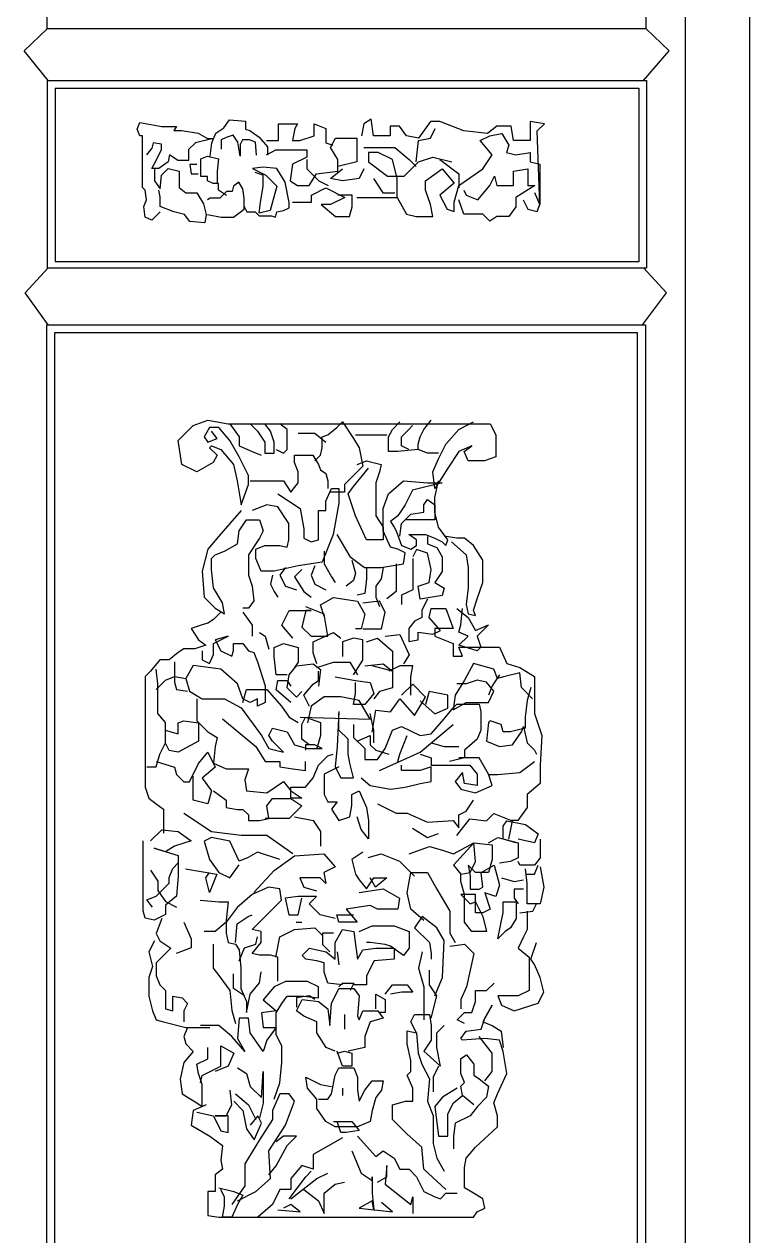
# Model space of a CAD drawing. Extents: x -66030 to 95157, y -13132 to 45879.
# Drawn here: x 44072 to 44532, y 39717 to 40485 of the extents above; entities that cross this region are included whole.
import ezdxf

# ---------------------------------------------------------------- set-up
doc = ezdxf.new("R2010")
doc.units = 0
doc.header["$LTSCALE"] = 100
doc.header["$MEASUREMENT"] = 0
doc.layers.add('3', color=11, linetype='CONTINUOUS')
doc.layers.add('7', color=105, linetype='CONTINUOUS')

msp = doc.modelspace()

# ---------------------------------------------------------------- linework, layer by layer
at = {"layer": '3'}
for p, q in [((44086.97, 40482.4), (44086.97, 41490.36)), ((44466.3, 41487.15), (44466.3, 40482.4)), ((44072.33, 40468.38), (44086.97, 40482.4)), ((44466.3, 40482.4), (44086.97, 40482.4)), ((44481.06, 40468.38), (44466.42, 40482.4)), ((44087.56, 40449.56), (44072.33, 40468.38)), ((44464.84, 40449.56), (44481.06, 40468.38)), ((44086.94, 40449.56), (44466.75, 40449.56)), ((44086.94, 40449.56), (44086.94, 40330.79)), ((44466.75, 40449.56), (44466.75, 40330.79)), ((44072.92, 40314.94), (44087.56, 40330.79)), ((44086.94, 40330.79), (44466.75, 40330.79)), ((44479.48, 40314.94), (44464.84, 40330.79)), ((44087.48, 40294.6), (44072.92, 40314.94)), ((44464.25, 40294.6), (44479.48, 40314.94)), ((44086.58, 40294.6), (44466.09, 40294.6)), ((44086.58, 39669.42), (44086.58, 40294.6)), ((44466.09, 40294.6), (44466.09, 39669.42))]:
    msp.add_line(p, q, dxfattribs=at)
for points in [[(44190.28, 40401.53), (44191.14, 40410.12), (44193.72, 40416.14), (44198.89, 40419.58), (44202.33, 40424.73), (44212.65, 40423.87), (44212.65, 40418.72), (44215.24, 40417.86), (44221.26, 40413.56), (44226.42, 40407.54), (44226.42, 40402.39)], [(44308.69, 40375.45), (44314.72, 40364.92), (44320.74, 40363.42), (44331.28, 40363.42), (44329.77, 40370.94), (44326.76, 40379.96), (44326.76, 40385.98), (44337.3, 40393.5), (44344.83, 40384.48), (44335.8, 40376.96), (44340.32, 40367.93), (44344.83, 40366.43), (44344.83, 40372.44), (44347.85, 40382.97), (44362.9, 40393.5), (44368.93, 40402.53), (44361.4, 40411.55), (44367.42, 40414.56), (44374.95, 40416.07), (44379.47, 40408.54), (44377.96, 40404.03), (44383.99, 40402.53), (44393.02, 40404.03), (44393.02, 40398.01), (44399.04, 40396.51), (44399.04, 40382.97), (44399.04, 40370.94), (44397.54, 40417.57), (44402.06, 40422.08), (44393.02, 40423.59), (44393.02, 40411.55), (44382.48, 40411.55), (44380.97, 40420.58), (44371.94, 40420.58), (44365.92, 40416.07), (44350.86, 40417.57), (44335.8, 40423.59), (44329.77, 40423.59), (44322.25, 40413.06), (44314.72, 40414.56), (44310.2, 40420.58), (44304.18, 40420.58), (44304.18, 40414.56), (44293.63, 40414.56), (44292.13, 40425.09), (44287.61, 40422.08), (44286.1, 40414.56)], [(44158.44, 40366.28), (44153.28, 40361.13), (44148.98, 40362.85), (44148.12, 40369.72), (44149.84, 40374.02), (44148.98, 40380.04), (44147.26, 40381.76), (44147.26, 40414.42), (44145.54, 40414.42), (44143.82, 40418.72), (44145.54, 40423.01), (44155, 40421.3), (44159.3, 40420.44), (44168.77, 40420.44), (44167.05, 40417.86), (44172.21, 40417.86), (44182.54, 40416.14), (44188.56, 40412.7), (44192, 40412.7), (44180.82, 40410.12), (44176.51, 40405.82), (44176.51, 40398.95), (44169.63, 40398.95), (44164.47, 40402.39), (44163.61, 40398.09), (44157.58, 40393.79), (44153.28, 40393.79), (44155.86, 40398.95), (44159.3, 40405.82), (44159.3, 40409.26), (44154.14, 40410.12), (44153.28, 40406.68), (44149.84, 40402.39)], [(44225.87, 40411.55), (44233.4, 40411.55), (44233.4, 40422.08), (44245.45, 40422.08), (44243.94, 40419.07), (44242.43, 40411.55), (44246.95, 40411.55), (44255.99, 40414.56), (44255.99, 40422.08), (44263.52, 40419.07), (44263.52, 40414.56), (44263.52, 40410.05), (44268.03, 40408.54)], [(44320.74, 40398.01), (44322.25, 40411.55), (44329.77, 40413.06), (44332.79, 40419.07)], [(44219.56, 40402.25), (44218.81, 40410.42), (44215.1, 40411.9), (44210.63, 40411.9), (44209.15, 40408.93), (44209.15, 40401.51), (44207.66, 40410.42), (44204.69, 40414.87), (44200.23, 40413.39), (44197.25, 40411.9), (44197.25, 40405.96)], [(44225.87, 40402.53), (44231.89, 40405.54), (44245.45, 40405.54), (44251.47, 40405.54), (44251.47, 40401.02), (44242.43, 40396.51), (44240.93, 40385.98), (44245.45, 40382.97), (44252.98, 40382.97), (44257.49, 40390.49), (44271.05, 40392), (44271.05, 40399.52), (44266.53, 40407.04), (44269.54, 40413.06), (44283.09, 40413.06), (44283.09, 40398.01), (44271.05, 40395.01)], [(44200.61, 40376.6), (44195.45, 40380.04), (44195.45, 40384.34), (44192, 40384.34), (44188.56, 40386.05), (44188.56, 40388.63), (44184.26, 40388.63), (44184.26, 40393.79), (44184.26, 40399.81), (44188.56, 40401.53), (44195.45, 40399.81), (44194.58, 40392.07), (44194.58, 40384.34)], [(44287.61, 40407.04), (44307.19, 40407.04), (44316.22, 40399.52), (44320.74, 40395.01)], [(44308.69, 40375.45), (44308.69, 40387.49), (44305.68, 40399.52), (44296.65, 40404.03), (44290.62, 40404.03), (44290.62, 40398.01), (44302.67, 40388.99), (44313.21, 40388.99), (44322.25, 40398.01), (44331.28, 40401.02), (44343.33, 40398.01)], [(44155, 40393.79), (44155, 40386.05), (44158.44, 40380.9), (44159.3, 40389.49), (44163.61, 40393.79), (44170.49, 40392.07), (44170.49, 40385.19), (44170.49, 40381.76), (44174.79, 40378.32), (44178.24, 40378.32), (44181.68, 40378.32), (44185.98, 40371.44), (44187.7, 40364.57), (44186.84, 40359.41), (44177.37, 40360.27), (44173.93, 40364.57), (44167.05, 40366.28), (44158.44, 40369.72), (44158.44, 40375.74), (44157.58, 40380.04)], [(44181.68, 40396.37), (44177.37, 40396.37), (44178.24, 40390.35), (44182.54, 40390.35)], [(44211.79, 40369.72), (44213.52, 40366.28), (44218.68, 40366.28), (44221.26, 40363.71), (44229, 40363.71), (44231.59, 40362.85), (44232.45, 40366.28), (44236.75, 40367.14), (44240.19, 40368.86), (44240.19, 40372.3), (44237.61, 40385.19), (44232.45, 40393.79), (44223.84, 40394.65), (44216.96, 40393.79), (44225.56, 40389.49), (44232.45, 40382.62), (44228.14, 40367.14), (44221.26, 40365.43), (44222.12, 40372.3), (44223.84, 40382.62), (44223.84, 40389.49), (44218.68, 40391.21)], [(44251.47, 40399.52), (44251.47, 40393.5), (44259, 40385.98), (44265.02, 40382.97)], [(44287.61, 40393.5), (44284.6, 40387.49), (44274.06, 40385.98), (44266.53, 40387.49), (44274.06, 40393.5)], [(44335.8, 40399.52), (44347.85, 40390.49), (44347.85, 40381.47)], [(44350.86, 40379.96), (44352.36, 40376.96), (44359.89, 40373.95), (44367.42, 40382.97), (44370.43, 40388.99), (44371.94, 40382.97), (44382.48, 40382.97), (44382.48, 40392), (44391.52, 40393.5), (44391.52, 40382.97), (44396.03, 40382.97), (44383.99, 40375.45), (44383.99, 40369.43), (44379.47, 40363.42), (44371.94, 40363.42), (44367.42, 40360.41), (44362.9, 40364.92), (44350.86, 40364.92), (44347.85, 40373.95)], [(44293.63, 40387.49), (44299.66, 40378.46), (44307.19, 40378.46)], [(44188.56, 40364.57), (44197.17, 40362.85), (44204.91, 40362.85), (44211.79, 40368), (44211.79, 40374.88), (44210.93, 40380.9), (44208.35, 40385.19), (44204.91, 40382.62), (44204.05, 40379.18), (44200.61, 40379.18), (44198.89, 40377.46), (44196.31, 40374.88), (44190.28, 40374.88), (44188.56, 40374.02)], [(44242.43, 40372.44), (44254.48, 40372.44), (44254.48, 40376.96), (44263.52, 40381.47), (44275.56, 40375.45), (44266.53, 40370.94), (44260.51, 40370.94), (44269.54, 40363.42), (44278.58, 40363.42), (44280.08, 40369.43), (44280.08, 40376.96), (44271.05, 40376.96)], [(44388.5, 40373.95), (44391.52, 40367.93), (44397.54, 40366.43), (44399.04, 40370.94), (44396.03, 40378.46)], [(44283.09, 40375.45), (44308.69, 40375.45)], [(44189.84, 40216.77), (44194.52, 40212.1), (44192.18, 40207.42), (44181.65, 40201.58), (44172.29, 40206.25), (44169.95, 40221.44), (44179.31, 40230.79), (44188.67, 40234.3), (44201.54, 40231.96), (44352.44, 40231.96), (44367.65, 40231.96), (44371.16, 40224.95), (44371.16, 40210.93), (44364.14, 40208.59), (44357.12, 40208.59), (44353.61, 40208.59), (44351.27, 40214.43), (44355.95, 40217.94), (44347.76, 40214.43), (44340.74, 40203.92), (44337.23, 40198.07), (44332.55, 40191.06), (44331.38, 40201.58), (44334.89, 40209.76), (44339.57, 40219.11), (44347.76, 40228.45), (44357.12, 40233.13)], [(44202.71, 40231.96), (44208.55, 40223.78), (44208.55, 40221.44), (44208.55, 40217.94), (44216.74, 40214.43), (44222.59, 40212.1)], [(44215.57, 40231.96), (44220.25, 40227.29), (44224.93, 40220.27), (44224.93, 40216.77), (44224.93, 40213.26), (44229.61, 40213.26), (44230.78, 40213.26), (44230.78, 40220.27), (44228.44, 40227.29), (44224.93, 40231.96)], [(44231.95, 40215.6), (44236.63, 40213.26), (44238.97, 40215.6), (44238.97, 40222.61), (44238.97, 40228.45), (44234.29, 40231.96)], [(44256.52, 40208.59), (44260.03, 40212.1), (44261.2, 40216.77), (44261.2, 40223.78), (44264.71, 40224.95), (44270.55, 40229.62), (44274.06, 40233.13), (44281.08, 40222.61), (44284.59, 40216.77), (44286.93, 40205.08), (44275.23, 40193.4), (44275.23, 40188.72), (44271.72, 40188.72), (44265.87, 40188.72)], [(44322.03, 40215.6), (44309.16, 40214.43), (44303.31, 40214.43), (44303.31, 40217.94), (44303.31, 40223.78), (44305.65, 40228.45), (44310.33, 40233.13)], [(44334.89, 40213.26), (44327.87, 40213.26), (44322.03, 40215.6), (44322.03, 40219.11), (44323.2, 40223.78), (44325.53, 40228.45), (44330.21, 40234.3)], [(44189.84, 40216.77), (44191.01, 40217.94), (44196.86, 40215.6), (44205.05, 40206.25), (44207.38, 40195.74), (44209.72, 40180.55), (44214.4, 40193.4), (44214.4, 40199.24), (44208.55, 40210.93), (44202.71, 40221.44), (44195.69, 40229.62), (44189.84, 40229.62), (44186.33, 40223.78), (44188.67, 40220.27), (44194.52, 40222.61), (44191.01, 40227.29)], [(44245.99, 40226.12), (44256.52, 40226.12), (44263.54, 40220.27)], [(44282.25, 40224.95), (44291.61, 40224.95), (44302.14, 40224.95)], [(44316.18, 40215.6), (44311.5, 40217.94), (44311.5, 40223.78), (44316.18, 40228.45), (44318.52, 40230.79)], [(44215.57, 40195.74), (44226.1, 40195.74), (44236.63, 40195.74), (44241.31, 40188.72), (44245.99, 40194.57), (44245.99, 40201.58), (44243.65, 40207.42), (44243.65, 40212.1), (44247.16, 40212.1), (44255.35, 40212.1), (44258.86, 40206.25), (44260.03, 40202.75), (44263.54, 40200.41), (44264.71, 40195.74), (44264.71, 40191.06)], [(44283.42, 40206.25), (44289.27, 40208.59), (44298.63, 40206.25), (44297.46, 40201.58), (44295.12, 40194.57), (44295.12, 40185.22), (44295.12, 40173.53), (44299.8, 40166.52), (44299.8, 40158.34), (44289.27, 40158.34), (44282.25, 40173.53), (44277.57, 40187.56), (44281.08, 40192.23), (44290.44, 40203.92)], [(44270.55, 40161.85), (44278.74, 40147.83), (44288.1, 40140.82), (44298.63, 40140.82), (44312.67, 40143.15), (44313.84, 40150.16), (44309.16, 40152.5), (44304.48, 40153.67), (44299.8, 40164.19), (44299.8, 40178.21), (44303.31, 40187.56), (44312.67, 40195.74), (44327.87, 40194.57), (44337.23, 40194.57), (44318.52, 40189.89), (44313.84, 40180.55), (44309.16, 40173.53), (44304.48, 40170.03), (44306.82, 40166.52), (44307.99, 40164.19), (44311.5, 40154.84), (44317.35, 40152.5), (44320.86, 40154.84), (44320.86, 40158.34), (44316.18, 40161.85), (44326.7, 40161.85), (44332.55, 40159.51), (44337.23, 40157.17), (44339.57, 40154.84), (44340.74, 40158.34), (44334.89, 40166.52), (44332.55, 40175.87), (44332.55, 40185.22), (44334.89, 40195.74)], [(44233.12, 40187.56), (44247.16, 40178.21), (44249.5, 40165.35), (44249.5, 40159.51), (44254.18, 40157.17), (44258.86, 40158.34), (44258.86, 40164.19), (44258.86, 40171.2), (44258.86, 40177.04), (44263.54, 40177.04), (44263.54, 40182.88), (44267.04, 40191.06), (44271.72, 40191.06), (44271.72, 40181.71), (44268.21, 40161.85), (44261.2, 40144.32), (44245.99, 40141.98), (44230.78, 40138.48), (44222.59, 40138.48), (44219.08, 40146.66), (44219.08, 40152.5), (44224.93, 40154.84), (44234.29, 40154.84), (44238.97, 40153.67), (44240.14, 40158.34), (44240.14, 40168.86), (44233.12, 40179.38), (44226.1, 40180.55), (44216.74, 40177.04)], [(44310.33, 40160.68), (44311.5, 40168.86), (44317.35, 40174.7), (44325.53, 40175.87), (44325.53, 40180.55), (44327.87, 40184.05), (44332.55, 40180.55), (44332.55, 40171.2), (44327.87, 40171.2), (44319.69, 40171.2), (44313.84, 40171.2)], [(44209.75, 40177.02), (44202.73, 40168.84), (44195.71, 40160.66), (44188.69, 40152.48), (44185.18, 40138.46), (44186.35, 40122.1), (44193.37, 40115.09), (44199.22, 40111.58), (44198.05, 40118.59), (44192.2, 40127.94), (44191.03, 40139.62), (44191.03, 40146.63), (44193.37, 40148.97), (44199.22, 40151.31), (44207.41, 40155.98), (44208.58, 40164.16), (44213.26, 40171.17), (44221.45, 40171.17), (44223.79, 40164.16), (44221.45, 40159.49), (44214.43, 40148.97), (44214.43, 40144.3), (44214.43, 40136.12), (44216.77, 40129.11), (44217.94, 40119.76), (44214.43, 40115.09), (44210.92, 40115.09)], [(44327.9, 40160.55), (44327.9, 40155.88), (44333.75, 40153.54), (44337.26, 40147.7), (44337.26, 40138.35), (44332.58, 40131.34), (44338.43, 40127.84), (44337.26, 40123.16), (44323.22, 40120.83), (44322.05, 40129.01), (44329.07, 40131.34), (44330.24, 40139.52), (44327.9, 40150.04), (44320.88, 40152.38), (44318.54, 40147.7)], [(44343.11, 40157.15), (44352.47, 40148.97), (44353.64, 40140.79), (44353.64, 40127.94), (44352.47, 40117.42), (44353.64, 40111.58), (44358.32, 40110.41), (44357.15, 40113.92), (44359.49, 40120.93), (44362.99, 40131.44), (44362.99, 40145.47), (44357.15, 40154.81), (44351.3, 40159.49), (44346.62, 40159.49), (44338.43, 40160.66)], [(44262.39, 40151.31), (44262.39, 40143.13), (44267.07, 40134.95), (44269.41, 40131.44)], [(44237.83, 40140.79), (44234.32, 40136.12), (44237.83, 40129.11), (44244.84, 40126.77)], [(44256.54, 40141.96), (44254.2, 40136.12), (44256.54, 40130.28), (44263.56, 40126.77)], [(44279.94, 40145.47), (44282.28, 40137.29), (44281.11, 40132.61), (44276.43, 40129.11)], [(44289.3, 40140.79), (44289.3, 40133.78), (44288.13, 40124.43), (44283.45, 40123.26)], [(44299.83, 40140.79), (44298.66, 40133.78), (44295.15, 40129.11), (44295.15, 40122.1), (44297.49, 40116.25)], [(44308.01, 40143.13), (44308.01, 40136.12), (44308.01, 40125.6), (44302.16, 40120.93)], [(44318.54, 40146.63), (44318.54, 40134.95), (44318.54, 40126.77), (44311.52, 40123.26), (44311.52, 40117.42)], [(44229.64, 40136.12), (44228.47, 40130.28), (44230.81, 40125.6), (44233.15, 40122.1)], [(44248.35, 40139.62), (44243.67, 40134.95), (44249.52, 40125.6), (44254.2, 40122.1)], [(44262.41, 40110.14), (44260.07, 40117.15), (44268.26, 40121.82), (44283.46, 40119.49), (44288.14, 40111.31), (44285.8, 40101.96), (44282.29, 40101.96)], [(44286.97, 40101.96), (44298.67, 40101.96), (44301.01, 40112.48), (44297.5, 40119.49), (44286.97, 40118.32)], [(44327.9, 40120.83), (44324.39, 40113.81), (44324.39, 40109.14), (44319.71, 40106.8), (44316.2, 40102.13), (44316.2, 40093.95), (44322.05, 40095.12), (44322.05, 40099.79), (44331.41, 40098.62), (44336.09, 40100.96), (44329.07, 40109.14), (44330.24, 40114.98), (44339.6, 40114.98), (44344.28, 40102.13), (44332.58, 40102.13), (44332.58, 40097.46), (44344.28, 40092.78), (44344.28, 40084.6), (44350.13, 40084.6), (44347.79, 40090.44), (44357.15, 40090.44), (44373.52, 40090.44), (44378.2, 40079.93), (44386.39, 40077.59), (44395.75, 40071.75), (44395.75, 40062.4), (44395.75, 40048.38), (44400.43, 40034.36), (44399.26, 40015.66), (44399.26, 40003.97), (44391.07, 39996.96), (44391.07, 39988.78), (44385.22, 39980.6), (44380.54, 39980.6)], [(44196.88, 40112.65), (44192.2, 40107.97), (44188.69, 40105.63), (44185.18, 40104.47), (44178.17, 40102.13), (44182.85, 40095.12), (44187.52, 40091.61), (44180.51, 40089.28), (44173.49, 40089.28), (44169.98, 40086.94), (44164.13, 40082.26), (44158.28, 40082.26), (44152.43, 40075.25), (44148.92, 40071.75), (44148.92, 40001.64), (44151.26, 39994.63), (44155.94, 39991.12), (44160.62, 39987.62), (44160.62, 39975.93), (44160.62, 39972.42)], [(44210.94, 40112.48), (44216.78, 40104.3), (44216.78, 40097.29)], [(44242.52, 40096.12), (44235.5, 40104.3), (44240.18, 40113.64), (44254.22, 40113.64), (44250.71, 40113.64), (44248.37, 40103.13), (44254.22, 40097.29), (44264.75, 40097.29), (44262.41, 40111.31), (44250.71, 40115.98)], [(44346.62, 40114.98), (44353.64, 40109.14), (44358.32, 40100.96), (44366.5, 40104.47), (44359.49, 40097.46), (44361.82, 40090.44), (44359.49, 40088.11), (44347.79, 40091.61), (44353.64, 40097.46), (44347.79, 40099.79), (44348.96, 40104.47), (44350.13, 40114.98)], [(44185.18, 40088.11), (44185.18, 40082.26), (44189.86, 40079.93), (44192.2, 40085.77), (44192.2, 40092.78), (44201.56, 40097.46), (44193.37, 40095.12), (44196.88, 40088.11), (44203.9, 40084.6), (44205.07, 40088.11), (44205.07, 40092.78), (44210.92, 40092.78), (44214.43, 40088.11), (44217.94, 40086.94), (44220.28, 40081.1), (44224.96, 40065.91), (44224.96, 40055.39), (44220.28, 40053.05), (44220.28, 40057.73), (44215.6, 40055.39), (44210.92, 40057.73), (44207.41, 40067.07), (44196.88, 40076.42), (44179.34, 40078.76), (44174.66, 40070.58), (44177, 40062.4), (44185.18, 40057.73), (44199.22, 40057.73), (44209.75, 40051.88), (44222.62, 40034.36), (44227.3, 40026.18), (44236.66, 40023.84), (44229.64, 40030.85), (44227.3, 40034.36), (44229.64, 40039.03), (44239, 40036.69), (44243.67, 40028.51), (44251.86, 40026.18), (44261.22, 40026.18), (44256.54, 40028.51), (44250.69, 40028.51), (44250.69, 40025.01)], [(44221.46, 40099.62), (44224.97, 40097.29), (44227.31, 40089.11)], [(44257.73, 40079.76), (44255.39, 40086.77), (44255.39, 40093.78), (44268.26, 40099.62), (44272.93, 40096.12)], [(44281.12, 40072.75), (44286.97, 40082.1), (44286.97, 40094.95), (44281.12, 40096.12), (44274.1, 40093.78), (44274.1, 40084.43)], [(44289.31, 40093.78), (44296.33, 40096.12), (44305.69, 40087.94), (44305.69, 40075.08), (44292.82, 40078.59)], [(44301.01, 40097.29), (44310.37, 40098.45), (44316.22, 40085.6), (44312.71, 40079.76)], [(44239.01, 40072.75), (44231.99, 40072.75), (44230.82, 40084.43), (44230.82, 40090.27), (44236.67, 40092.61), (44246.03, 40090.27), (44246.03, 40080.93), (44243.69, 40077.42)], [(44167.64, 40081.1), (44167.64, 40068.24), (44168.81, 40063.57), (44175.83, 40062.4)], [(44248.37, 40062.23), (44244.86, 40058.72), (44239.01, 40064.57), (44240.18, 40072.75), (44244.86, 40078.59), (44255.39, 40079.76), (44260.07, 40076.25), (44258.9, 40065.74)], [(44257.73, 40077.42), (44268.26, 40080.93), (44278.78, 40080.93), (44283.46, 40072.75)], [(44288.14, 40078.59), (44299.84, 40079.76), (44305.69, 40075.08), (44305.69, 40064.57), (44297.5, 40062.23), (44293.99, 40057.56)], [(44317.39, 40059.89), (44317.39, 40071.58), (44318.56, 40078.59), (44310.37, 40078.59), (44303.35, 40075.08)], [(44394.58, 40057.73), (44387.56, 40064.74), (44386.39, 40074.08), (44377.03, 40071.75), (44372.35, 40070.58), (44370.01, 40076.42), (44357.15, 40079.93), (44351.3, 40069.41), (44345.45, 40060.06), (44344.28, 40050.71), (44352.47, 40055.39), (44366.5, 40055.39), (44370.01, 40062.4), (44365.33, 40068.24), (44359.49, 40069.41), (44352.47, 40067.07), (44346.62, 40067.07)], [(44150.09, 40014.49), (44155.94, 40014.49), (44158.28, 40022.67), (44161.79, 40029.68), (44161.79, 40042.54), (44157.11, 40048.38), (44157.11, 40061.23), (44157.11, 40067.07), (44155.94, 40076.42)], [(44155.94, 40063.57), (44161.79, 40069.41), (44167.64, 40071.75), (44174.66, 40070.58)], [(44253.05, 40052.88), (44249.54, 40059.89), (44255.39, 40066.9), (44258.9, 40069.24), (44258.9, 40075.08)], [(44269.43, 40071.58), (44282.29, 40069.24), (44291.65, 40068.07), (44293.99, 40061.06), (44288.14, 40054.05), (44281.12, 40054.05), (44282.29, 40061.06), (44282.29, 40068.07)], [(44373.52, 40072.92), (44368.84, 40065.91), (44366.5, 40060.06)], [(44210.92, 40055.39), (44213.26, 40063.57), (44226.13, 40063.57), (44235.49, 40053.05), (44240.17, 40046.04), (44246.01, 40042.54)], [(44241.35, 40055.22), (44231.99, 40063.4), (44233.16, 40069.24), (44239.01, 40069.24), (44241.35, 40065.74)], [(44292.82, 40036.52), (44295.16, 40050.55), (44304.52, 40049.38), (44310.37, 40057.56), (44319.73, 40047.04), (44326.75, 40058.72), (44318.56, 40066.9), (44311.54, 40059.89)], [(44393.41, 40064.74), (44391.07, 40056.56), (44389.9, 40046.04), (44389.9, 40039.03), (44380.54, 40036.69), (44375.86, 40036.69), (44374.69, 40041.37), (44367.67, 40043.7), (44366.5, 40042.54), (44365.33, 40030.85), (44373.52, 40027.34), (44381.71, 40028.51), (44387.56, 40036.69), (44388.73, 40040.2), (44391.07, 40029.68), (44395.75, 40025.01), (44396.92, 40022.67)], [(44181.68, 40057.73), (44181.68, 40043.7), (44188.69, 40036.69), (44194.54, 40033.19), (44193.37, 40027.34), (44192.2, 40016.83), (44200.39, 40013.32), (44209.75, 40013.32), (44214.43, 40013.32), (44212.09, 40006.31), (44213.26, 39999.3), (44226.13, 39998.13), (44236.66, 40005.14), (44241.34, 39999.3), (44248.35, 39994.63), (44241.34, 39994.63), (44241.34, 40001.64), (44250.69, 40001.64), (44255.37, 40007.48), (44258.88, 40015.66), (44264.73, 40021.5), (44268.24, 40022.67)], [(44247.18, 40045.97), (44291.64, 40044.8), (44284.62, 40056.48), (44272.92, 40058.82), (44262.39, 40058.82), (44254.2, 40052.98), (44251.86, 40042.46)], [(44323.24, 40056.39), (44332.59, 40048.21), (44340.78, 40051.71), (44340.78, 40059.89), (44329.08, 40062.23), (44326.75, 40054.05)], [(44271.75, 40049.55), (44270.58, 40027.34), (44269.41, 40014.49), (44272.92, 40007.48), (44281.11, 40007.48), (44278.77, 40016.83), (44277.6, 40022.67), (44277.6, 40032.02), (44271.75, 40037.86), (44271.75, 40048.38)], [(44281.11, 40041.37), (44281.11, 40033.19), (44288.13, 40026.18), (44288.13, 40019.16), (44296.32, 40019.16), (44301, 40026.18), (44305.67, 40037.86), (44311.52, 40040.2), (44323.22, 40034.36), (44330.24, 40035.52), (44338.43, 40044.87), (44344.28, 40051.88), (44346.62, 40054.22), (44360.65, 40054.22), (44361.82, 40049.55), (44361.82, 40037.86), (44359.49, 40032.02), (44351.3, 40025.01), (44351.3, 40020.33), (44341.94, 40018)], [(44293.98, 40029.68), (44293.98, 40037.86), (44291.64, 40048.38)], [(44161.79, 40037.79), (44165.3, 40036.62), (44169.98, 40035.45), (44169.98, 40042.46), (44173.49, 40043.63), (44182.84, 40042.46), (44182.84, 40030.78), (44169.98, 40023.77), (44164.13, 40024.93), (44161.79, 40029.61)], [(44198.05, 40044.87), (44219.11, 40027.34), (44224.96, 40018), (44234.32, 40018), (44234.32, 40014.49), (44242.5, 40013.32), (44250.69, 40012.15), (44250.69, 40018)], [(44253.03, 40028.51), (44248.35, 40032.02), (44248.35, 40041.37), (44250.69, 40046.04), (44260.05, 40042.54), (44260.05, 40034.36), (44257.71, 40026.18)], [(44297.49, 40012.15), (44323.22, 40023.84), (44344.28, 40041.37)], [(44283.45, 40030.85), (44291.64, 40034.36), (44291.64, 40028.51), (44295.15, 40025.01), (44303.33, 40022.67)], [(44309.18, 40018), (44310.35, 40022.67), (44315.03, 40034.36)], [(44330.24, 40029.68), (44338.43, 40027.34), (44347.79, 40027.34)], [(44155.94, 40017.92), (44167.64, 40014.42), (44168.81, 40009.74), (44173.49, 40005.07), (44176.99, 40005.07), (44182.84, 40016.75), (44188.69, 40023.77), (44193.37, 40014.42), (44185.18, 40007.41), (44191.03, 39999.23), (44188.69, 39991.05), (44179.33, 39993.38), (44179.33, 40001.56), (44179.33, 40008.58)], [(44323.22, 40022.67), (44330.24, 40020.33), (44330.24, 40015.66), (44339.6, 40015.66), (44354.81, 40015.66), (44359.49, 40009.82), (44359.49, 40002.81), (44351.3, 40003.97), (44350.13, 40010.99), (44345.45, 40005.14), (44348.96, 40000.47), (44358.32, 39998.13), (44368.84, 40002.81), (44366.5, 40009.82), (44360.65, 40020.33), (44352.47, 40020.33), (44347.79, 40020.33)], [(44366.5, 40009.74), (44372.35, 40009.74), (44386.39, 40010.91), (44395.75, 40017.92)], [(44271.75, 40014.49), (44262.39, 40009.82), (44262.39, 40003.97), (44262.39, 39996.96), (44264.73, 39992.29), (44270.58, 39992.29), (44267.07, 39987.62), (44269.41, 39984.11), (44271.75, 39980.6), (44278.77, 39982.94), (44279.94, 39989.95), (44279.94, 39996.96), (44284.62, 39999.3), (44289.3, 39988.78), (44290.47, 39980.6), (44290.47, 39973.59), (44290.47, 39968.92), (44285.79, 39974.76), (44283.45, 39982.94)], [(44285.79, 40007.48), (44291.64, 40002.81), (44304.5, 40000.47), (44313.86, 40001.64), (44323.22, 40003.97), (44330.24, 40005.14), (44330.24, 40014.49), (44323.22, 40012.15), (44311.52, 40012.15), (44311.52, 40015.66)], [(44192.2, 39999.23), (44200.39, 39993.38), (44200.39, 39988.71), (44207.41, 39987.54), (44210.92, 39987.54), (44214.43, 39984.04), (44214.43, 39980.53), (44221.45, 39980.53), (44227.3, 39981.7), (44226.13, 39989.88), (44229.64, 39994.55), (44241.33, 39994.55), (44248.35, 39989.88), (44240.16, 39981.7), (44224.96, 39981.7)], [(44296.31, 39991.05), (44308.01, 39985.21), (44315.03, 39985.21), (44327.9, 39979.36), (44344.28, 39980.53), (44347.79, 39975.86), (44347.79, 39984.04), (44352.46, 39986.37), (44357.14, 39993.38)], [(44173.49, 39985.21), (44191.03, 39973.52), (44209.75, 39971.18), (44226.13, 39971.18), (44242.5, 39959.5)], [(44243.67, 39982.87), (44255.37, 39980.53), (44260.05, 39973.52), (44260.05, 39964.17)], [(44346.54, 39971.01), (44354.73, 39981.53), (44365.26, 39980.36), (44369.94, 39985.04), (44381.64, 39980.36), (44379.3, 39968.68)], [(44384.12, 39966.31), (44375.93, 39968.65), (44375.93, 39976.83), (44378.27, 39980.33), (44389.97, 39978), (44398.16, 39972.15), (44395.82, 39966.31), (44385.29, 39968.65)], [(44152.43, 39967.68), (44159.45, 39974.69), (44169.98, 39973.52), (44178.16, 39967.68), (44167.64, 39964.17), (44161.79, 39960.67), (44154.77, 39963), (44169.98, 39958.33), (44169.98, 39945.48), (44168.81, 39932.62), (44161.79, 39926.78), (44161.79, 39920.94), (44154.77, 39917.43), (44148.92, 39918.6), (44147.75, 39923.27), (44147.75, 39967.68)], [(44318.47, 39975.69), (44327.83, 39969.84), (44334.85, 39972.18)], [(44234.24, 39955.82), (44220.21, 39960.5), (44214.36, 39956.99), (44208.51, 39954.65), (44202.66, 39967.51), (44190.96, 39969.84), (44186.28, 39967.51), (44189.79, 39955.82), (44195.64, 39947.64), (44202.66, 39944.14), (44208.51, 39952.32)], [(44316.27, 39959.3), (44329.14, 39963.97), (44337.33, 39961.64), (44344.35, 39959.3), (44357.22, 39966.31), (44344.35, 39952.29), (44349.03, 39946.45), (44354.88, 39947.61), (44358.39, 39954.63), (44357.22, 39966.31), (44368.91, 39965.14), (44368.91, 39955.79), (44366.57, 39947.61), (44358.39, 39947.61), (44353.71, 39952.29), (44354.88, 39945.28), (44354.88, 39937.1), (44360.73, 39937.1), (44363.06, 39938.27), (44361.89, 39947.61), (44370.08, 39952.29), (44373.59, 39939.43), (44371.25, 39932.42), (44364.23, 39934.76), (44367.74, 39924.24), (44363.06, 39921.91), (44358.39, 39921.91), (44358.39, 39928.92), (44358.39, 39933.59), (44356.05, 39933.59), (44349.03, 39933.59), (44354.88, 39927.75), (44358.39, 39928.92), (44363.06, 39919.57), (44365.4, 39910.22), (44356.05, 39910.22), (44351.37, 39916.06), (44351.37, 39924.24), (44351.37, 39928.92), (44351.37, 39933.59), (44349.03, 39941.77), (44349.03, 39946.45)], [(44366.57, 39966.31), (44372.42, 39969.82), (44385.29, 39966.31), (44385.29, 39956.96), (44380.61, 39954.63), (44373.59, 39953.46)], [(44399.33, 39968.65), (44399.33, 39956.96), (44395.82, 39952.29), (44386.46, 39952.29), (44385.29, 39954.63)], [(44217.87, 39934.79), (44230.73, 39948.81), (44243.6, 39958.16), (44262.32, 39959.33), (44269.34, 39951.15), (44262.32, 39947.64), (44263.49, 39940.63), (44259.98, 39944.14), (44247.11, 39944.14), (44249.45, 39938.3), (44257.64, 39935.96)], [(44286.88, 39960.5), (44279.87, 39955.82), (44282.2, 39946.47), (44284.54, 39942.97), (44289.22, 39937.13), (44293.9, 39944.14), (44302.09, 39944.14), (44295.07, 39938.3), (44291.56, 39944.14)], [(44290.39, 39956.99), (44298.58, 39959.33), (44310.28, 39954.65), (44319.64, 39945.31)], [(44153.6, 39925.61), (44150.09, 39930.28), (44155.94, 39932.62), (44164.13, 39940.8), (44164.13, 39944.31), (44166.47, 39950.15), (44169.98, 39953.66)], [(44152.43, 39948.98), (44157.11, 39941.97), (44157.11, 39936.13), (44161.79, 39929.12), (44168.81, 39925.61)], [(44174.58, 39949.98), (44194.47, 39946.47), (44189.79, 39934.79), (44187.45, 39944.14), (44189.79, 39947.64)], [(44389.97, 39946.45), (44395.82, 39946.45), (44398.16, 39952.29)], [(44399.33, 39951.12), (44401.67, 39938.27), (44399.33, 39927.75), (44391.14, 39927.75), (44391.14, 39933.59), (44391.14, 39940.6), (44389.97, 39949.95)], [(44325.63, 39917.23), (44317.44, 39924.24), (44315.1, 39934.76), (44317.44, 39947.61), (44327.97, 39947.61), (44333.82, 39937.1), (44342.01, 39923.08), (44342.01, 39909.05), (44345.52, 39903.21)], [(44374.76, 39944.11), (44382.95, 39941.77), (44388.8, 39942.94)], [(44233.07, 39878.7), (44233.07, 39893.89), (44228.39, 39895.06), (44221.38, 39895.06), (44216.7, 39896.23), (44222.54, 39903.24), (44222.54, 39910.25), (44216.7, 39911.42), (44226.05, 39920.77), (44235.41, 39930.12), (44234.24, 39937.13), (44227.22, 39938.3), (44216.7, 39933.62), (44207.34, 39925.44), (44200.32, 39916.09), (44193.3, 39910.25), (44186.28, 39910.25)], [(44269.34, 39918.43), (44259.98, 39920.77), (44252.96, 39927.78), (44257.64, 39932.45), (44245.94, 39932.45), (44237.75, 39931.28), (44240.09, 39920.77), (44245.94, 39920.77), (44248.28, 39931.28)], [(44284.54, 39934.79), (44299.75, 39937.13), (44310.28, 39931.28), (44309.11, 39924.27), (44296.24, 39924.27), (44291.56, 39926.61), (44276.36, 39924.27), (44283.37, 39916.09), (44271.68, 39916.09), (44270.51, 39920.77), (44281.04, 39920.77)], [(44388.8, 39937.1), (44382.95, 39937.1), (44382.95, 39931.25), (44385.29, 39927.75)], [(44183.94, 39930.12), (44195.64, 39928.95), (44201.49, 39928.95), (44200.32, 39917.26), (44200.32, 39909.08), (44201.49, 39903.24), (44206.17, 39902.07), (44208.51, 39898.57), (44209.68, 39886.88)], [(44384.12, 39930.09), (44384.12, 39918.4), (44380.61, 39912.56), (44377.1, 39910.22), (44372.42, 39905.55), (44374.76, 39917.23), (44375.93, 39921.91), (44375.93, 39928.92), (44384.12, 39928.92)], [(44386.46, 39921.91), (44394.65, 39923.08), (44396.99, 39927.75)], [(44159.47, 39918.33), (44155.96, 39908.99), (44158.3, 39904.31), (44165.32, 39899.64), (44155.96, 39890.29), (44155.96, 39882.11), (44158.3, 39876.27), (44161.81, 39872.76), (44161.81, 39864.58), (44161.81, 39861.08), (44166.49, 39859.91), (44166.49, 39869.26), (44172.33, 39868.09), (44175.84, 39864.58), (44173.5, 39859.91), (44173.5, 39855.23), (44173.5, 39852.9)], [(44206.17, 39903.24), (44207.34, 39914.92), (44214.36, 39919.6), (44216.7, 39920.77)], [(44332.65, 39869.32), (44337.33, 39881.01), (44338.5, 39904.38), (44333.82, 39912.56), (44324.46, 39919.57), (44319.78, 39912.56), (44329.14, 39903.21), (44330.31, 39896.2), (44330.31, 39892.69)], [(44391.14, 39923.08), (44391.14, 39911.39), (44388.8, 39906.72), (44385.29, 39899.7), (44392.31, 39893.86), (44392.31, 39888.02), (44392.31, 39878.67), (44392.31, 39872.83), (44385.29, 39869.32), (44380.61, 39869.32), (44372.42, 39869.32), (44374.76, 39863.48), (44382.95, 39859.98), (44398.16, 39864.65), (44401.67, 39871.66), (44399.33, 39881.01), (44395.82, 39889.19), (44393.48, 39892.69), (44396.99, 39903.21)], [(44173.41, 39916.09), (44178.09, 39905.58), (44178.09, 39899.73), (44168.73, 39896.23)], [(44231.9, 39893.89), (44234.24, 39906.75), (44243.6, 39911.42), (44256.47, 39912.59), (44261.15, 39907.91)], [(44244.77, 39916.09), (44248.28, 39916.09)], [(44274.14, 39876.31), (44264.79, 39877.48), (44262.45, 39884.49), (44262.45, 39890.33), (44257.77, 39891.5), (44250.75, 39892.67), (44248.41, 39895), (44253.09, 39899.68), (44263.62, 39897.34), (44269.46, 39892.67), (44269.46, 39903.18), (44274.14, 39911.36), (44281.16, 39910.2), (44282.33, 39902.02), (44283.5, 39892.67), (44287.01, 39898.51), (44295.2, 39899.68), (44306.9, 39899.68), (44306.9, 39892.67), (44294.03, 39891.5), (44289.35, 39882.15), (44289.35, 39876.31), (44281.16, 39876.31)], [(44284.67, 39910.2), (44292.86, 39913.7), (44306.9, 39913.7), (44316.26, 39910.2), (44316.26, 39899.68), (44312.75, 39895), (44304.56, 39900.85), (44301.05, 39902.02), (44291.69, 39903.18), (44289.35, 39903.18)], [(44154.79, 39904.31), (44151.28, 39897.3), (44153.62, 39887.95), (44151.28, 39880.94), (44151.28, 39869.26), (44153.62, 39859.91), (44155.96, 39854.07), (44160.64, 39852.9), (44174.67, 39849.39), (44189.88, 39849.39)], [(44192.13, 39902.07), (44192.13, 39886.88), (44195.64, 39882.21), (44202.66, 39872.86), (44203.83, 39860), (44206.17, 39851.83)], [(44208.51, 39891.55), (44212.02, 39899.73), (44219.04, 39902.07), (44220.21, 39906.75)], [(44268.29, 39909.03), (44261.28, 39909.03), (44261.28, 39902.02), (44265.95, 39897.34)], [(44342.01, 39900.87), (44351.37, 39902.04), (44357.22, 39896.2), (44354.88, 39885.68), (44352.54, 39875.17), (44349.03, 39866.99), (44349.03, 39861.14)], [(44270.6, 39897.27), (44271.77, 39889.09)], [(44324.46, 39897.37), (44322.12, 39886.85), (44325.63, 39875.17), (44325.63, 39863.48), (44325.63, 39854.13)], [(44209.68, 39886.88), (44209.68, 39874.03), (44213.19, 39865.85), (44213.19, 39858.84), (44215.53, 39870.52), (44221.38, 39877.53), (44222.54, 39884.54)], [(44212.02, 39869.35), (44205, 39874.03), (44205, 39883.38)], [(44330.31, 39855.3), (44333.82, 39869.32), (44329.14, 39876.33), (44329.14, 39885.68)], [(44230.83, 39803.79), (44234.34, 39814.3), (44235.51, 39827.16), (44235.51, 39837.67), (44232, 39844.69), (44232, 39858.71), (44235.51, 39864.55), (44239.02, 39869.22), (44249.55, 39869.22), (44258.91, 39868.06), (44258.91, 39875.07), (44251.89, 39878.57), (44237.85, 39878.57), (44230.83, 39875.07), (44223.81, 39866.89), (44232, 39859.88), (44222.64, 39858.71), (44223.81, 39849.36), (44232, 39849.36), (44226.15, 39841.18), (44223.81, 39834.17), (44215.62, 39845.85), (44214.45, 39855.2), (44208.61, 39855.2), (44207.44, 39842.35), (44212.11, 39834.17), (44203.93, 39843.52), (44195.74, 39850.53), (44184.04, 39850.53)], [(44269.46, 39834.24), (44263.62, 39836.58), (44257.77, 39845.93), (44257.77, 39852.94), (44249.58, 39856.44), (44244.9, 39859.95), (44248.41, 39866.96), (44258.94, 39865.79), (44264.79, 39861.12), (44265.95, 39850.6), (44267.12, 39864.62), (44271.8, 39873.97), (44281.16, 39873.97), (44284.67, 39869.3), (44283.5, 39856.44), (44284.67, 39854.11), (44287.01, 39859.95), (44296.37, 39859.95), (44299.88, 39855.28), (44291.69, 39852.94), (44288.18, 39843.59), (44288.18, 39836.58), (44277.65, 39834.24)], [(44271.8, 39875.14), (44274.14, 39877.48), (44281.16, 39877.48), (44278.82, 39872.8)], [(44301.07, 39870.49), (44305.74, 39876.33), (44315.1, 39876.33), (44318.61, 39871.66), (44311.59, 39871.66), (44304.57, 39870.49)], [(44351.37, 39851.8), (44346.69, 39854.13), (44351.37, 39858.81), (44356.05, 39858.81), (44358.39, 39865.82), (44358.39, 39872.83), (44365.4, 39872.83), (44370.08, 39877.5)], [(44187.54, 39800.31), (44179.35, 39796.81), (44178.18, 39787.46), (44189.88, 39780.45), (44198.07, 39774.61), (44196.9, 39765.26), (44198.07, 39759.42), (44193.39, 39755.91), (44193.39, 39753.57), (44193.39, 39745.39), (44188.71, 39745.39), (44188.71, 39737.21), (44188.71, 39730.2), (44195.73, 39729.04), (44357.16, 39729.04), (44359.5, 39732.54), (44364.18, 39734.88), (44363.01, 39740.72), (44357.16, 39744.23), (44351.31, 39747.73), (44351.31, 39757.08), (44351.31, 39760.58), (44352.48, 39766.43), (44358.33, 39773.44), (44372.37, 39786.29), (44372.37, 39793.3), (44370.03, 39801.48), (44372.37, 39807.33), (44378.22, 39820.18), (44375.88, 39834.2), (44373.54, 39841.21), (44364.18, 39842.38), (44350.14, 39841.21), (44348.97, 39842.38), (44352.48, 39847.05), (44361.84, 39848.22), (44364.18, 39855.23), (44368.86, 39863.41), (44363.01, 39852.9), (44368.86, 39850.56), (44374.71, 39847.05), (44375.88, 39836.54)], [(44256.6, 39866.96), (44253.09, 39869.3), (44244.9, 39868.13), (44244.9, 39862.29)], [(44295.2, 39861.12), (44295.2, 39870.47), (44301.05, 39866.96), (44301.05, 39858.78), (44297.54, 39858.78)], [(44275.28, 39857.54), (44275.28, 39848.19)], [(44320.94, 39845.93), (44317.43, 39852.94), (44319.77, 39857.61), (44329.12, 39857.61), (44330.29, 39850.6), (44330.29, 39841.25), (44325.61, 39834.24), (44336.14, 39824.89), (44333.8, 39836.58), (44333.8, 39845.93), (44338.48, 39850.6)], [(44175.84, 39849.39), (44173.5, 39843.55), (44174.67, 39838.88), (44179.35, 39834.2), (44173.5, 39827.19), (44171.16, 39816.67), (44172.33, 39807.33), (44181.69, 39801.48), (44185.2, 39799.15), (44185.2, 39806.16), (44185.2, 39813.17), (44182.86, 39820.18), (44181.69, 39826.02), (44188.71, 39829.53), (44188.71, 39836.54)], [(44339.65, 39746.6), (44325.61, 39759.46), (44324.44, 39773.48), (44315.09, 39781.66), (44305.73, 39791.01), (44305.73, 39800.36), (44313.92, 39802.69), (44318.6, 39802.69), (44318.6, 39810.87), (44315.09, 39819.05), (44317.43, 39821.39), (44317.43, 39828.4), (44315.09, 39838.92), (44315.09, 39847.1), (44320.94, 39845.93), (44322.11, 39833.07), (44324.44, 39826.06), (44329.12, 39816.71), (44327.95, 39802.69), (44331.46, 39793.34), (44331.46, 39775.82), (44333.8, 39766.47), (44338.48, 39758.29)], [(44364.23, 39815.57), (44368.91, 39821.41), (44368.91, 39833.1), (44360.73, 39843.62)], [(44184.04, 39814.3), (44185.21, 39818.98), (44196.91, 39824.82), (44196.91, 39837.67), (44205.1, 39833), (44201.59, 39824.82), (44193.4, 39821.32)], [(44270.63, 39833.07), (44275.31, 39834.24), (44279.99, 39833.07), (44279.99, 39824.89), (44274.14, 39824.89), (44270.63, 39834.24)], [(44334.97, 39824.89), (44331.46, 39817.88), (44331.46, 39808.53)], [(44357.22, 39800.38), (44350.2, 39806.22), (44349.03, 39812.07), (44351.37, 39814.4), (44349.03, 39820.25), (44349.03, 39829.59), (44352.54, 39831.93), (44357.22, 39826.09), (44357.22, 39819.08), (44360.73, 39816.74), (44366.57, 39812.07), (44365.4, 39805.06), (44359.56, 39799.21), (44354.88, 39793.37), (44345.52, 39788.7), (44344.35, 39780.52), (44344.35, 39772.34)], [(44207.44, 39823.65), (44213.28, 39820.15), (44215.62, 39811.97), (44222.64, 39804.96), (44223.81, 39821.32), (44223.81, 39801.45), (44221.47, 39792.1)], [(44258.9, 39803.82), (44264.75, 39803.82), (44267.09, 39807.33), (44269.43, 39819.01), (44271.77, 39823.68), (44281.13, 39823.68), (44283.47, 39817.84), (44283.47, 39809.66), (44284.64, 39802.65), (44288.15, 39809.66), (44292.82, 39815.5), (44299.84, 39815.5), (44298.67, 39809.66), (44295.16, 39804.99), (44292.82, 39796.81), (44291.65, 39789.8), (44283.47, 39786.29), (44269.43, 39786.29), (44263.58, 39789.8), (44257.73, 39797.98), (44257.73, 39803.82), (44251.88, 39810.83), (44250.71, 39817.84), (44260.07, 39813.17), (44267.09, 39812)], [(44181.7, 39795.61), (44192.23, 39793.27), (44196.91, 39783.92), (44201.59, 39782.75), (44201.59, 39793.27), (44193.4, 39793.27), (44200.42, 39793.27), (44203.93, 39800.28), (44202.76, 39809.63)], [(44274.11, 39810.8), (44274.11, 39806.12)], [(44346.69, 39810.9), (44337.33, 39805.06), (44332.65, 39799.21), (44334.99, 39780.52), (44340.84, 39780.52), (44340.84, 39794.54), (44344.35, 39801.55), (44350.2, 39806.22)], [(44207.44, 39739.52), (44219.13, 39745.36), (44228.49, 39753.54), (44227.32, 39771.07), (44237.85, 39787.43), (44243.7, 39802.62), (44240.19, 39807.29), (44234.34, 39807.29), (44229.66, 39796.78), (44229.66, 39790.93), (44221.47, 39778.08), (44212.11, 39762.89), (44212.11, 39748.87), (44203.93, 39737.18)], [(44205.1, 39802.62), (44210.94, 39796.78), (44213.28, 39785.09), (44217.96, 39778.08), (44222.64, 39788.6), (44220.3, 39793.27), (44215.62, 39787.43)], [(44206.27, 39807.29), (44214.45, 39800.28), (44219.13, 39790.93)], [(44268.26, 39789.8), (44279.96, 39789.8), (44284.64, 39783.96), (44276.45, 39782.79), (44272.94, 39782.79), (44270.6, 39789.8)], [(44274.11, 39779.28), (44255.39, 39768.76), (44255.39, 39759.42), (44248.37, 39761.75), (44241.35, 39753.57), (44241.35, 39746.56), (44234.33, 39746.56), (44229.66, 39737.21), (44220.3, 39729.04)], [(44227.32, 39755.88), (44232, 39761.72), (44239.02, 39774.57), (44244.87, 39780.42), (44236.68, 39780.42), (44232, 39776.91)], [(44283.47, 39780.45), (44295.16, 39767.6), (44299.84, 39771.1), (44306.86, 39766.43), (44310.37, 39759.42), (44316.22, 39759.42), (44320.9, 39754.74), (44325.58, 39745.39), (44332.6, 39741.89), (44336.11, 39740.72), (44339.62, 39744.23), (44346.64, 39744.23)], [(44279.96, 39771.1), (44285.81, 39757.08), (44292.82, 39752.41), (44292.82, 39754.74), (44292.82, 39744.23), (44293.99, 39733.71), (44292.82, 39739.55), (44284.64, 39734.88), (44305.69, 39732.54), (44298.67, 39738.38)], [(44240.18, 39740.72), (44250.71, 39754.74), (44254.22, 39758.25)], [(44241.35, 39740.72), (44257.73, 39753.57), (44264.75, 39757.08)], [(44296.33, 39751.24), (44302.18, 39754.74), (44302.18, 39761.75), (44301.01, 39750.07), (44317.39, 39737.21), (44318.56, 39741.89), (44318.56, 39731.37)], [(44249.54, 39746.56), (44258.9, 39739.55), (44262.41, 39731.37), (44262.41, 39744.23), (44269.43, 39750.07), (44275.28, 39751.24)], [(44195.74, 39747.7), (44205.1, 39745.36), (44210.94, 39743.03), (44207.44, 39737.18), (44203.93, 39729), (44198.08, 39729), (44199.25, 39736.01), (44199.25, 39741.86), (44196.91, 39746.53)], [(44233.16, 39733.71), (44247.2, 39732.54), (44241.35, 39737.21), (44236.67, 39734.88)]]:
    msp.add_lwpolyline(points, dxfattribs=at)
at = {"layer": '7', "color": 7}
for p, q in [((44532.19, 39349.55), (44532.19, 42090.77)), ((44491.3, 41486.96), (44491.3, 39349.55))]:
    msp.add_line(p, q, dxfattribs=at)
at = {"layer": '7'}
for p, q in [((44091.85, 40444.65), (44461.84, 40444.65)), ((44091.85, 40444.65), (44091.85, 40334.72)), ((44461.84, 40444.65), (44461.84, 40334.72)), ((44461.84, 40334.72), (44091.85, 40334.72)), ((44460.96, 40289.71), (44091.59, 40289.71)), ((44091.59, 40289.71), (44091.59, 39674.26)), ((44460.96, 39674.26), (44460.96, 40289.71))]:
    msp.add_line(p, q, dxfattribs=at)

doc.saveas('drawing.dxf')
